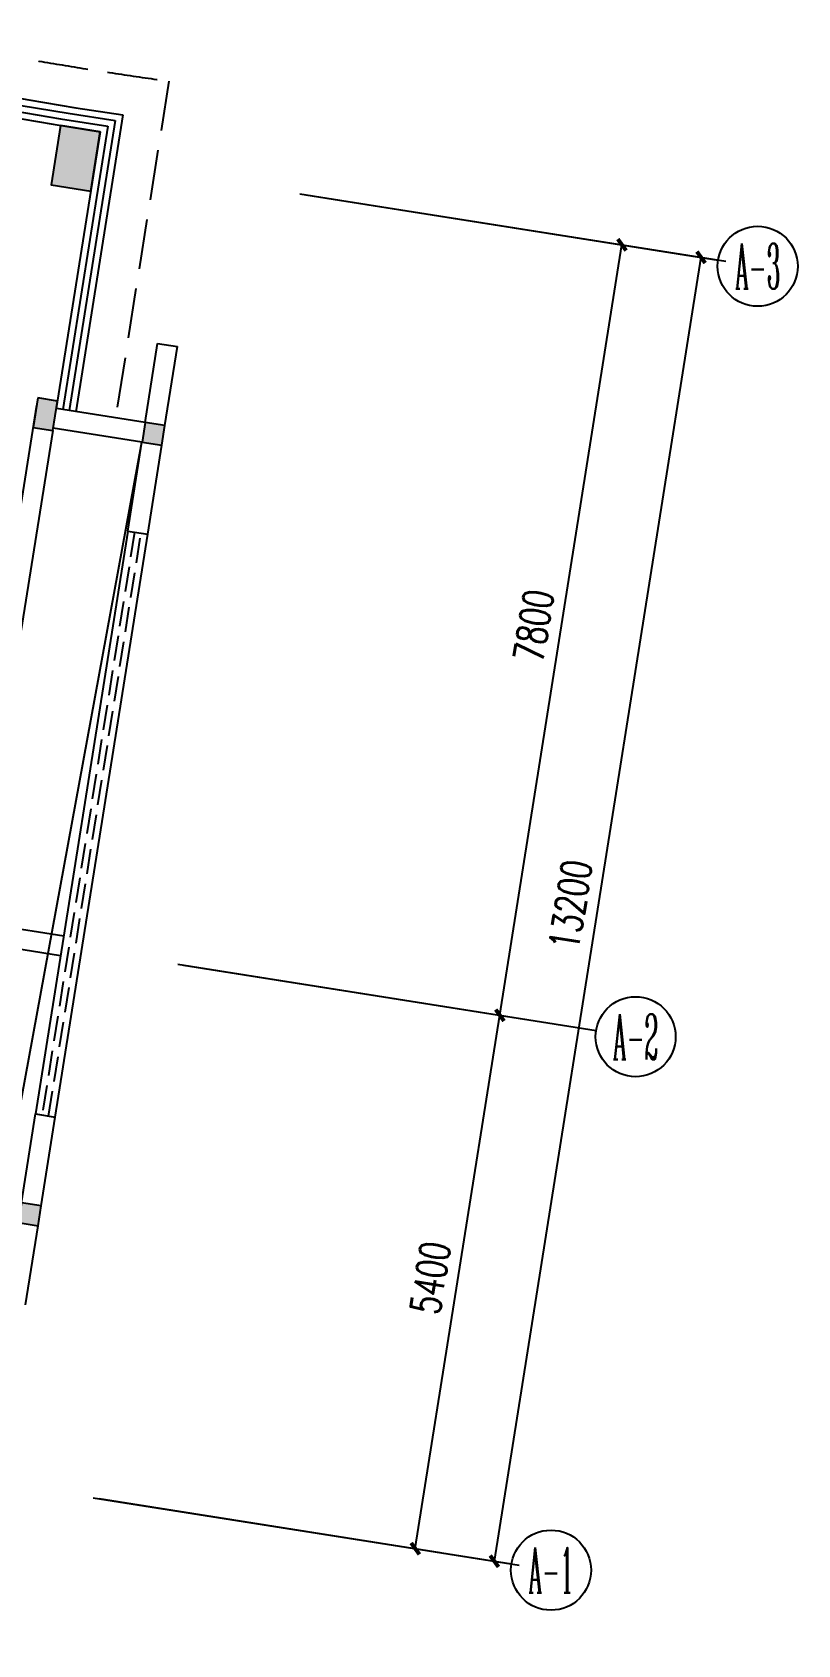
# Model space of a CAD drawing. Extents: x 13680 to 1640314, y -473492 to 65390.
# Drawn here: x 1514661 to 1522309, y -348503 to -332380 of the extents above; entities that cross this region are included whole.
import ezdxf
from ezdxf.enums import TextEntityAlignment as Align

# ---------------------------------------------------------------- set-up
doc = ezdxf.new("R2010")
doc.units = 0
doc.header["$LTSCALE"] = 1000
doc.header["$MEASUREMENT"] = 0
doc.linetypes.add('DASH', pattern=[0.35, 0.25, -0.1])
for name, color, linetype in [('AXIS', 1, 'Continuous'), ('AXIS_TEXT', 7, 'Continuous'), ('COLUMN', 255, 'Continuous'), ('PUB_HATCH', 8, 'Continuous'), ('STAIR', 2, 'Continuous'), ('WALL', 255, 'Continuous'), ('WINDOW', 2, 'Continuous'), ('室外建筑', 8, 'Continuous')]:
    doc.layers.add(name, color=color, linetype=linetype)
doc.styles.add('_TCH_AXIS', font='COMPLEX', dxfattribs={"bigfont": 'GBCBIG'})
doc.styles.add('_TCH_DIM_T3', font='SIMPLEX', dxfattribs={"width": 0.705882, "bigfont": 'GBCBIG'})
doc.dimstyles.new('_TCH_ARCH&&100', dxfattribs={"dimtxt": 297.5, "dimasz": 100, "dimexe": 250, "dimexo": 300, "dimgap": 126.25, "dimtad": 1, "dimdec": 0, "dimzin": 0, "dimdsep": 46, "dimtxsty": '_TCH_DIM_T3', "dimblk": 'ARCHTICK', "dimcen": 0.09, "dimclrt": 7, "dimazin": 2, "dimtfac": 1, "dimtdec": 0, "dimtix": 1, "dimtmove": 2, "dimatfit": 3, "dimfxl": 1, "dimtolj": 1, "dimtzin": 0, "dimarcsym": 0})
doc.dimstyles.new('_TCH_ARROW&&100', dxfattribs={"dimtxt": 297.5, "dimasz": 200, "dimexe": 250, "dimexo": 300, "dimgap": 126.25, "dimtad": 1, "dimdec": 0, "dimzin": 0, "dimdsep": 46, "dimtxsty": '_TCH_DIM_T3', "dimcen": 0.09, "dimclrt": 7, "dimazin": 2, "dimtfac": 1, "dimtdec": 0, "dimtix": 1, "dimtmove": 2, "dimatfit": 3, "dimfxl": 1, "dimtolj": 1, "dimtzin": 0, "dimarcsym": 0})

# ---------------------------------------------------------------- blocks, each defined once
blk = doc.blocks.new('_ArchTick')
at = {"color": 0, "linetype": 'ByBlock', "const_width": 0.4}
blk.add_lwpolyline([(-0.5, -0.5), (0.5, 0.5)], dxfattribs=at)
blk = doc.blocks.new('*D56')
at = {"layer": 'AXIS', "color": 0, "lineweight": -2, "transparency": 16777216}
for p, q in [((1516172, -341708), (1519580, -342248)), ((1518488, -347542), (1519333, -342209)), ((1515328, -347042), (1518735, -347581))]:
    blk.add_line(p, q, dxfattribs=at)
at = {"layer": 'Defpoints', "color": 0, "transparency": 16777216}
for p in [(1515876, -341661), (1519333, -342209), (1515031, -346995)]:
    blk.add_point(p, dxfattribs=at)
at = {"layer": 'AXIS', "color": 0, "lineweight": -2, "transparency": 16777216, "xscale": 100, "yscale": 100, "zscale": 100}
for p, rotation in [((1519333, -342209), 80.99988415222704), ((1518488, -347542), 260.999884152227)]:
    blk.add_blockref('_ArchTick', p, dxfattribs=dict(at, rotation=rotation))
at = {"layer": 'AXIS', "color": 7, "transparency": 16777216, "insert": (1518639, -344833), "char_height": 297.5, "attachment_point": 5, "rotation": 80.9999, "style": '_TCH_DIM_T3'}
blk.add_mtext('\\A1;5400', dxfattribs=at)
blk = doc.blocks.new('*D57')
at = {"layer": 'AXIS', "color": 0, "lineweight": -2, "transparency": 16777216}
for p, q in [((1517393, -334004), (1520800, -334544)), ((1519333, -342209), (1520553, -334505)), ((1516172, -341708), (1519580, -342248))]:
    blk.add_line(p, q, dxfattribs=at)
at = {"layer": 'Defpoints', "color": 0, "transparency": 16777216}
for p in [(1517096, -333957), (1520553, -334505), (1515876, -341661)]:
    blk.add_point(p, dxfattribs=at)
at = {"layer": 'AXIS', "color": 0, "lineweight": -2, "transparency": 16777216, "xscale": 100, "yscale": 100, "zscale": 100}
for p, rotation in [((1520553, -334505), 80.99988415222737), ((1519333, -342209), 260.9998841522274)]:
    blk.add_blockref('_ArchTick', p, dxfattribs=dict(at, rotation=rotation))
at = {"layer": 'AXIS', "color": 7, "transparency": 16777216, "insert": (1519671, -338314), "char_height": 297.5, "attachment_point": 5, "rotation": 80.9999, "style": '_TCH_DIM_T3'}
blk.add_mtext('\\A1;7800', dxfattribs=at)
blk = doc.blocks.new('*D58')
at = {"layer": 'AXIS', "color": 0, "lineweight": -2, "transparency": 16777216}
for p, q in [((1517393, -334004), (1521590, -334669)), ((1519278, -347668), (1521343, -334630)), ((1515328, -347042), (1519525, -347707))]:
    blk.add_line(p, q, dxfattribs=at)
at = {"layer": 'Defpoints', "color": 0, "transparency": 16777216}
for p in [(1517096, -333957), (1521343, -334630), (1515031, -346995)]:
    blk.add_point(p, dxfattribs=at)
at = {"layer": 'AXIS', "color": 0, "lineweight": -2, "transparency": 16777216, "xscale": 100, "yscale": 100, "zscale": 100}
for p, rotation in [((1521343, -334630), 80.99988415222677), ((1519278, -347668), 260.9998841522267)]:
    blk.add_blockref('_ArchTick', p, dxfattribs=dict(at, rotation=rotation))
at = {"layer": 'AXIS', "color": 7, "transparency": 16777216, "insert": (1520039, -341106), "char_height": 297.5, "attachment_point": 5, "rotation": 80.9999, "style": '_TCH_DIM_T3'}
blk.add_mtext('\\A1;13200', dxfattribs=at)
blk = doc.blocks.new('*D82')
at = {"layer": 'AXIS', "color": 0, "lineweight": -2, "transparency": 16777216}
for p, q in [((1478364, -329738), (1476501, -331329)), ((1481077, -332696), (1479331, -334414))]:
    blk.add_line(p, q, dxfattribs=at)
blk.add_arc((1521555, -292849), 59000, 220.69483, 224.35579, dxfattribs=at)
at = {"layer": 'AXIS', "color": 0, "transparency": 16777216}
for points in [[(1476796, -331340), (1476847, -331297), (1476692, -331167)], [(1479393, -334073), (1479346, -334120), (1479509, -334239)]]:
    blk.add_solid(points, dxfattribs=at)
at = {"layer": 'Defpoints', "color": 0, "transparency": 16777216}
for p in [(1521555, -292849), (1478592, -329543), (1477607, -332213), (1481291, -332485)]:
    blk.add_point(p, dxfattribs=at)
at = {"layer": 'AXIS', "color": 7, "transparency": 16777216, "insert": (1478276, -332542), "char_height": 297.5, "attachment_point": 5, "rotation": 312.5253, "style": '_TCH_DIM_T3'}
blk.add_mtext('\\A1;4.05°', dxfattribs=at)
blk = doc.blocks.new('*D83')
at = {"layer": 'AXIS', "color": 0, "lineweight": -2, "transparency": 16777216}
for p, q in [((1481077, -332696), (1479331, -334414)), ((1483993, -335455), (1482372, -337293))]:
    blk.add_line(p, q, dxfattribs=at)
blk.add_arc((1521555, -292849), 59000, 224.74423, 228.40578, dxfattribs=at)
at = {"layer": 'AXIS', "color": 0, "transparency": 16777216}
for points in [[(1479626, -334405), (1479674, -334358), (1479509, -334239)], [(1482410, -336948), (1482366, -336998), (1482538, -337105)]]:
    blk.add_solid(points, dxfattribs=at)
at = {"layer": 'Defpoints', "color": 0, "transparency": 16777216}
for p in [(1521555, -292849), (1481291, -332485), (1480496, -335218), (1484191, -335230)]:
    blk.add_point(p, dxfattribs=at)
at = {"layer": 'AXIS', "color": 7, "transparency": 16777216, "insert": (1481187, -335499), "char_height": 297.5, "attachment_point": 5, "rotation": 316.575, "style": '_TCH_DIM_T3'}
blk.add_mtext('\\A1;4.05°', dxfattribs=at)
blk = doc.blocks.new('*D84')
at = {"layer": 'AXIS', "color": 0, "lineweight": -2, "transparency": 16777216}
for p, q in [((1483993, -335455), (1482372, -337293)), ((1490371, -340323), (1489025, -342370))]:
    blk.add_line(p, q, dxfattribs=at)
blk.add_arc((1521555, -292849), 59000, 228.79422, 236.50578, dxfattribs=at)
at = {"layer": 'AXIS', "color": 0, "transparency": 16777216}
for points in [[(1482666, -337262), (1482710, -337212), (1482538, -337105)], [(1489014, -342023), (1488977, -342079), (1489163, -342161)]]:
    blk.add_solid(points, dxfattribs=at)
at = {"layer": 'Defpoints', "color": 0, "transparency": 16777216}
for p in [(1521555, -292849), (1484191, -335230), (1484666, -338894), (1490535, -340072)]:
    blk.add_point(p, dxfattribs=at)
at = {"layer": 'AXIS', "color": 7, "transparency": 16777216, "insert": (1485928, -339532), "char_height": 297.5, "attachment_point": 5, "rotation": 322.65, "style": '_TCH_DIM_T3'}
blk.add_mtext('\\A1;8.1°', dxfattribs=at)
blk = doc.blocks.new('*D85')
at = {"layer": 'AXIS', "color": 0, "lineweight": -2, "transparency": 16777216}
for p, q in [((1490371, -340323), (1489025, -342370)), ((1497371, -344243), (1496328, -346460))]:
    blk.add_line(p, q, dxfattribs=at)
blk.add_arc((1521555, -292849), 59000, 236.89422, 244.60578, dxfattribs=at)
at = {"layer": 'AXIS', "color": 0, "transparency": 16777216}
for points in [[(1489312, -342299), (1489348, -342243), (1489163, -342161)], [(1496267, -346118), (1496239, -346178), (1496434, -346233)]]:
    blk.add_solid(points, dxfattribs=at)
at = {"layer": 'Defpoints', "color": 0, "transparency": 16777216}
for p in [(1521555, -292849), (1490535, -340072), (1491522, -343632), (1497499, -343971)]:
    blk.add_point(p, dxfattribs=at)
at = {"layer": 'AXIS', "color": 7, "transparency": 16777216, "insert": (1492861, -344086), "char_height": 297.5, "attachment_point": 5, "rotation": 330.75, "style": '_TCH_DIM_T3'}
blk.add_mtext('\\A1;8.1°', dxfattribs=at)
blk = doc.blocks.new('*D86')
at = {"layer": 'AXIS', "color": 0, "lineweight": -2, "transparency": 16777216}
for p, q in [((1497371, -344243), (1496328, -346460)), ((1504854, -347138), (1504133, -349479))]:
    blk.add_line(p, q, dxfattribs=at)
blk.add_arc((1521555, -292849), 59000, 244.99422, 252.70578, dxfattribs=at)
at = {"layer": 'AXIS', "color": 0, "transparency": 16777216}
for points in [[(1496601, -346349), (1496629, -346288), (1496434, -346233)], [(1504025, -349150), (1504006, -349213), (1504207, -349240)]]:
    blk.add_solid(points, dxfattribs=at)
at = {"layer": 'Defpoints', "color": 0, "transparency": 16777216}
for p in [(1521555, -292849), (1497499, -343971), (1504942, -346851), (1498977, -347358)]:
    blk.add_point(p, dxfattribs=at)
at = {"layer": 'AXIS', "color": 7, "transparency": 16777216, "insert": (1500366, -347618), "char_height": 297.5, "attachment_point": 5, "rotation": 338.85, "style": '_TCH_DIM_T3'}
blk.add_mtext('\\A1;8.1°', dxfattribs=at)
blk = doc.blocks.new('*D87')
at = {"layer": 'AXIS', "color": 0, "lineweight": -2, "transparency": 16777216}
for p, q in [((1504854, -347138), (1504133, -349479)), ((1508730, -348182), (1508176, -350568))]:
    blk.add_line(p, q, dxfattribs=at)
blk.add_arc((1521555, -292849), 59000, 253.09422, 256.75577, dxfattribs=at)
at = {"layer": 'AXIS', "color": 0, "transparency": 16777216}
for points in [[(1504388, -349331), (1504408, -349267), (1504207, -349240)], [(1508046, -350247), (1508030, -350312), (1508233, -350325)]]:
    blk.add_solid(points, dxfattribs=at)
at = {"layer": 'Defpoints', "color": 0, "transparency": 16777216}
for p in [(1521555, -292849), (1504942, -346851), (1508797, -347889), (1505540, -349634)]:
    blk.add_point(p, dxfattribs=at)
at = {"layer": 'AXIS', "color": 7, "transparency": 16777216, "insert": (1506282, -349553), "char_height": 297.5, "attachment_point": 5, "rotation": 344.925, "style": '_TCH_DIM_T3'}
blk.add_mtext('\\A1;4.05°', dxfattribs=at)
blk = doc.blocks.new('*D88')
at = {"layer": 'AXIS', "color": 0, "lineweight": -2, "transparency": 16777216}
for p, q in [((1508730, -348182), (1508176, -350568)), ((1512669, -348949), (1512286, -351369))]:
    blk.add_line(p, q, dxfattribs=at)
blk.add_arc((1521555, -292849), 59000, 257.14422, 260.80566, dxfattribs=at)
at = {"layer": 'AXIS', "color": 0, "transparency": 16777216}
for points in [[(1508420, -350402), (1508435, -350337), (1508233, -350325)], [(1512133, -351058), (1512123, -351124), (1512325, -351122)]]:
    blk.add_solid(points, dxfattribs=at)
at = {"layer": 'Defpoints', "color": 0, "transparency": 16777216}
for p in [(1521555, -292849), (1508797, -347889), (1512716, -348653), (1509591, -350623)]:
    blk.add_point(p, dxfattribs=at)
at = {"layer": 'AXIS', "color": 7, "transparency": 16777216, "insert": (1510325, -350490), "char_height": 297.5, "attachment_point": 5, "rotation": 348.9749, "style": '_TCH_DIM_T3'}
blk.add_mtext('\\A1;4.05°', dxfattribs=at)
blk = doc.blocks.new('*D89')
at = {"layer": 'AXIS', "color": 0, "lineweight": -2, "transparency": 16777216}
for p, q in [((1464755, -292849), (1461505, -292849)), ((1512669, -348949), (1512161, -352159))]:
    blk.add_line(p, q, dxfattribs=at)
blk.add_arc((1521555, -292849), 59800, 180.19165, 260.80826, dxfattribs=at)
at = {"layer": 'AXIS', "color": 0, "transparency": 16777216}
for points in [[(1461722, -293049), (1461789, -293049), (1461755, -292849)], [(1512008, -351848), (1511997, -351914), (1512200, -351912)]]:
    blk.add_solid(points, dxfattribs=at)
at = {"layer": 'Defpoints', "color": 0, "transparency": 16777216}
for p in [(1465055, -292849), (1521555, -292849), (1468273, -319997), (1512716, -348653)]:
    blk.add_point(p, dxfattribs=at)
at = {"layer": 'AXIS', "color": 7, "transparency": 16777216, "insert": (1476292, -331507), "char_height": 297.5, "attachment_point": 5, "rotation": 310.5, "style": '_TCH_DIM_T3'}
blk.add_mtext('\\A1;81°', dxfattribs=at)
blk = doc.blocks.new('_FZH')
blk.add_lwpolyline([(-0.5, -0.5), (0.5, -0.5), (0.5, 0.5), (-0.5, 0.5)], close=True)
at = {"layer": 'PUB_HATCH'}
blk.add_solid([(-0.5, -0.5), (0.5, -0.5), (-0.5, 0.5), (0.5, 0.5)], dxfattribs=at)

msp = doc.modelspace()

# ---------------------------------------------------------------- hatches: boundary and pattern name
at = {"layer": 'PUB_HATCH'}
msp.add_hatch(color=256, dxfattribs=at).paths.add_polyline_path([(1514867.247, -336363.281), (1514914.171, -336066.973), (1514716.633, -336035.69), (1514669.709, -336331.998)])

# ---------------------------------------------------------------- linework, layer by layer
at = {"layer": 'AXIS'}
for p, q in [((1517334.471, -333995.066), (1521514.17, -334657.074)), ((1516114.267, -341699.033), (1520293.965, -342361.041)), ((1515269.509, -347032.553), (1519449.208, -347694.561))]:
    msp.add_line(p, q, dxfattribs=at)
for centre in [(1521909.245, -334719.649), (1520689.04, -342423.616), (1519844.283, -347757.136)]:
    msp.add_circle(centre, 400, dxfattribs=at)
at = {"layer": 'COLUMN'}
for p, q in [((1514975.046, -341417.334), (1514086.873, -341276.644)), ((1514943.755, -341614.871), (1514055.582, -341474.181))]:
    msp.add_line(p, q, dxfattribs=at)
at = {"layer": 'STAIR'}
msp.add_line((1514437.31, -343681.733), (1515757.309, -336478.913), dxfattribs=at)
at = {"layer": 'WALL', "color": 0}
for p, q in [((1515788.6, -336281.376), (1515913.761, -335491.232)), ((1515913.761, -335491.232), (1516111.298, -335522.523)), ((1515986.264, -336311.861), (1516111.298, -335522.523)), ((1514703.278, -336109.458), (1514210.512, -339220.297)), ((1514716.633, -336035.69), (1514669.709, -336331.998)), ((1514704.91, -336109.716), (1514703.278, -336109.458)), ((1514914.171, -336066.973), (1514716.633, -336035.69)), ((1514867.247, -336363.281), (1514914.171, -336066.973)), ((1515788.6, -336281.376), (1514902.447, -336141.007)), ((1514865.607, -336363.021), (1514431.518, -339103.431)), ((1514669.709, -336331.998), (1514867.247, -336363.281)), ((1515757.309, -336478.913), (1514871.164, -336338.545)), ((1515616.473, -337368.011), (1515757.309, -336478.913)), ((1515814.01, -337399.302), (1515954.974, -336509.398)), ((1515616.473, -337368.011), (1515814.01, -337399.302)), ((1514552.622, -344084.096), (1514693.43, -343195.176)), ((1514693.43, -343195.176), (1514890.967, -343226.466)), ((1514750.159, -344115.384), (1514890.967, -343226.466)), ((1514593.782, -345102.589), (1514718.869, -344312.921))]:
    msp.add_line(p, q, dxfattribs=at)
at = {"layer": 'WINDOW'}
for p, q in [((1515490.384, -333263.2), (1515031.025, -336163.131)), ((1515567.136, -333206.911), (1515097.2, -336173.613)), ((1515338.078, -333374.612), (1514899.663, -336142.322)), ((1515414.795, -333318.541), (1514965.838, -336152.805)), ((1515616.473, -337368.011), (1514693.43, -343195.176)), ((1514890.967, -343226.466), (1515814.01, -337399.302))]:
    msp.add_line(p, q, dxfattribs=at)
at = {"layer": 'WINDOW', "linetype": 'DASH'}
for p, q in [((1515682.648, -337378.494), (1514759.605, -343205.658)), ((1514824.792, -343215.984), (1515747.835, -337388.819))]:
    msp.add_line(p, q, dxfattribs=at)
at = {"layer": 'WINDOW'}
for radius, start, end in [(40800, 179.4382911, 261.560645), (40933, 179.6262886, 261.3726474), (40867, 179.5331502, 261.4657858), (41000, 179.7205305, 261.2784055)]:
    msp.add_arc((1521555.046, -292848.703), radius, start, end, dxfattribs=at)
at = {"layer": '室外建筑', "linetype": 'DASH', "ltscale": 2}
msp.add_line((1516025.724, -332868.531), (1515492.762, -336233.112), dxfattribs=at)
msp.add_arc((1521555.046, -292848.703), 40400, 178.8653855, 262.1335564, dxfattribs=at)

# ---------------------------------------------------------------- block references
at = {"layer": 'COLUMN', "xscale": 600.0000000000415, "yscale": 400.0000000002037, "zscale": 400.0000000002212, "rotation": 80.99996626785196}
msp.add_blockref('_FZH', (1515094.279, -333640.228), dxfattribs=at)
at = {"layer": 'COLUMN', "linetype": 'ByBlock', "xscale": 199.999999999996, "yscale": 199.999999999996, "zscale": 199.999999999996, "rotation": 80.99891273951542}
for p in [(1515872.101, -336395.024), (1514635.993, -344198.546)]:
    msp.add_blockref('_FZH', p, dxfattribs=at)

# ---------------------------------------------------------------- texts
at = {"layer": 'AXIS_TEXT', "style": '_TCH_AXIS'}
for s, width, p, p2 in [('A-3', 0.344262, (1521682.971, -334945.923), (1522135.519, -334945.923)), ('A-2', 0.344262, (1520462.766, -342649.89), (1520915.315, -342649.89)), ('A-1', 0.375, (1519618.009, -347983.41), (1520070.557, -347983.41))]:
    msp.add_text(s, height=452.5483, dxfattribs=dict(at, width=width)).set_placement(p, p2, align=Align.FIT)

# ---------------------------------------------------------------- dimensions: what is measured, and where the dimension line sits
at = {"layer": 'AXIS'}
for base, p1, p2, picture, middle in [((1468272.845, -319997.313), (1465055.046, -292848.726), (1512716.386, -348653.076), '*D89', (1476291.85, -331507.061)), ((1477606.578, -332212.8), (1478592.498, -329542.974), (1481290.977, -332485.236), '*D82', (1478275.964, -332541.86)), ((1480496.196, -335218.16), (1481290.977, -332485.236), (1484190.926, -335229.978), '*D83', (1481187.222, -335499.195)), ((1484665.729, -338894.097), (1484190.926, -335229.978), (1490535.257, -340071.819), '*D84', (1485927.625, -339531.81)), ((1491521.602, -343632.483), (1490535.257, -340071.819), (1497498.516, -343971.431), '*D85', (1492860.764, -344086.031)), ((1498976.723, -347357.595), (1497498.516, -343971.431), (1504941.768, -346851.008), '*D86', (1500366.43, -347617.93)), ((1505540.059, -349633.562), (1504941.768, -346851.008), (1508797.272, -347889.499), '*D87', (1506281.658, -349552.753)), ((1509590.555, -350622.84), (1508797.272, -347889.499), (1512716.386, -348653.076), '*D88', (1510324.577, -350489.853))]:
    dim = msp.add_angular_dim_3p(base=base, center=(1521555.046, -292848.703), p1=p1, p2=p2, dimstyle='_TCH_ARROW&&100', dxfattribs=at)
    dim.commit()
    dim.dimension.update_dxf_attribs({"geometry": picture, "text_midpoint": middle})
for p1, p2, distance, picture, middle in [((1515031.315, -346994.827), (1517096.277, -333957.34), -4300, '*D58', (1520039.24, -341105.74)), ((1515876.071, -341661.311), (1517096.277, -333957.34), -3500, '*D57', (1519671.468, -338313.833)), ((1515031.315, -346994.827), (1515876.071, -341661.311), -3500, '*D56', (1518638.987, -344832.576))]:
    dim = msp.add_aligned_dim(p1=p1, p2=p2, distance=distance, dimstyle='_TCH_ARCH&&100', dxfattribs=at)
    dim.commit()
    dim.dimension.update_dxf_attribs({"geometry": picture, "text_midpoint": middle})

doc.saveas('drawing.dxf')
